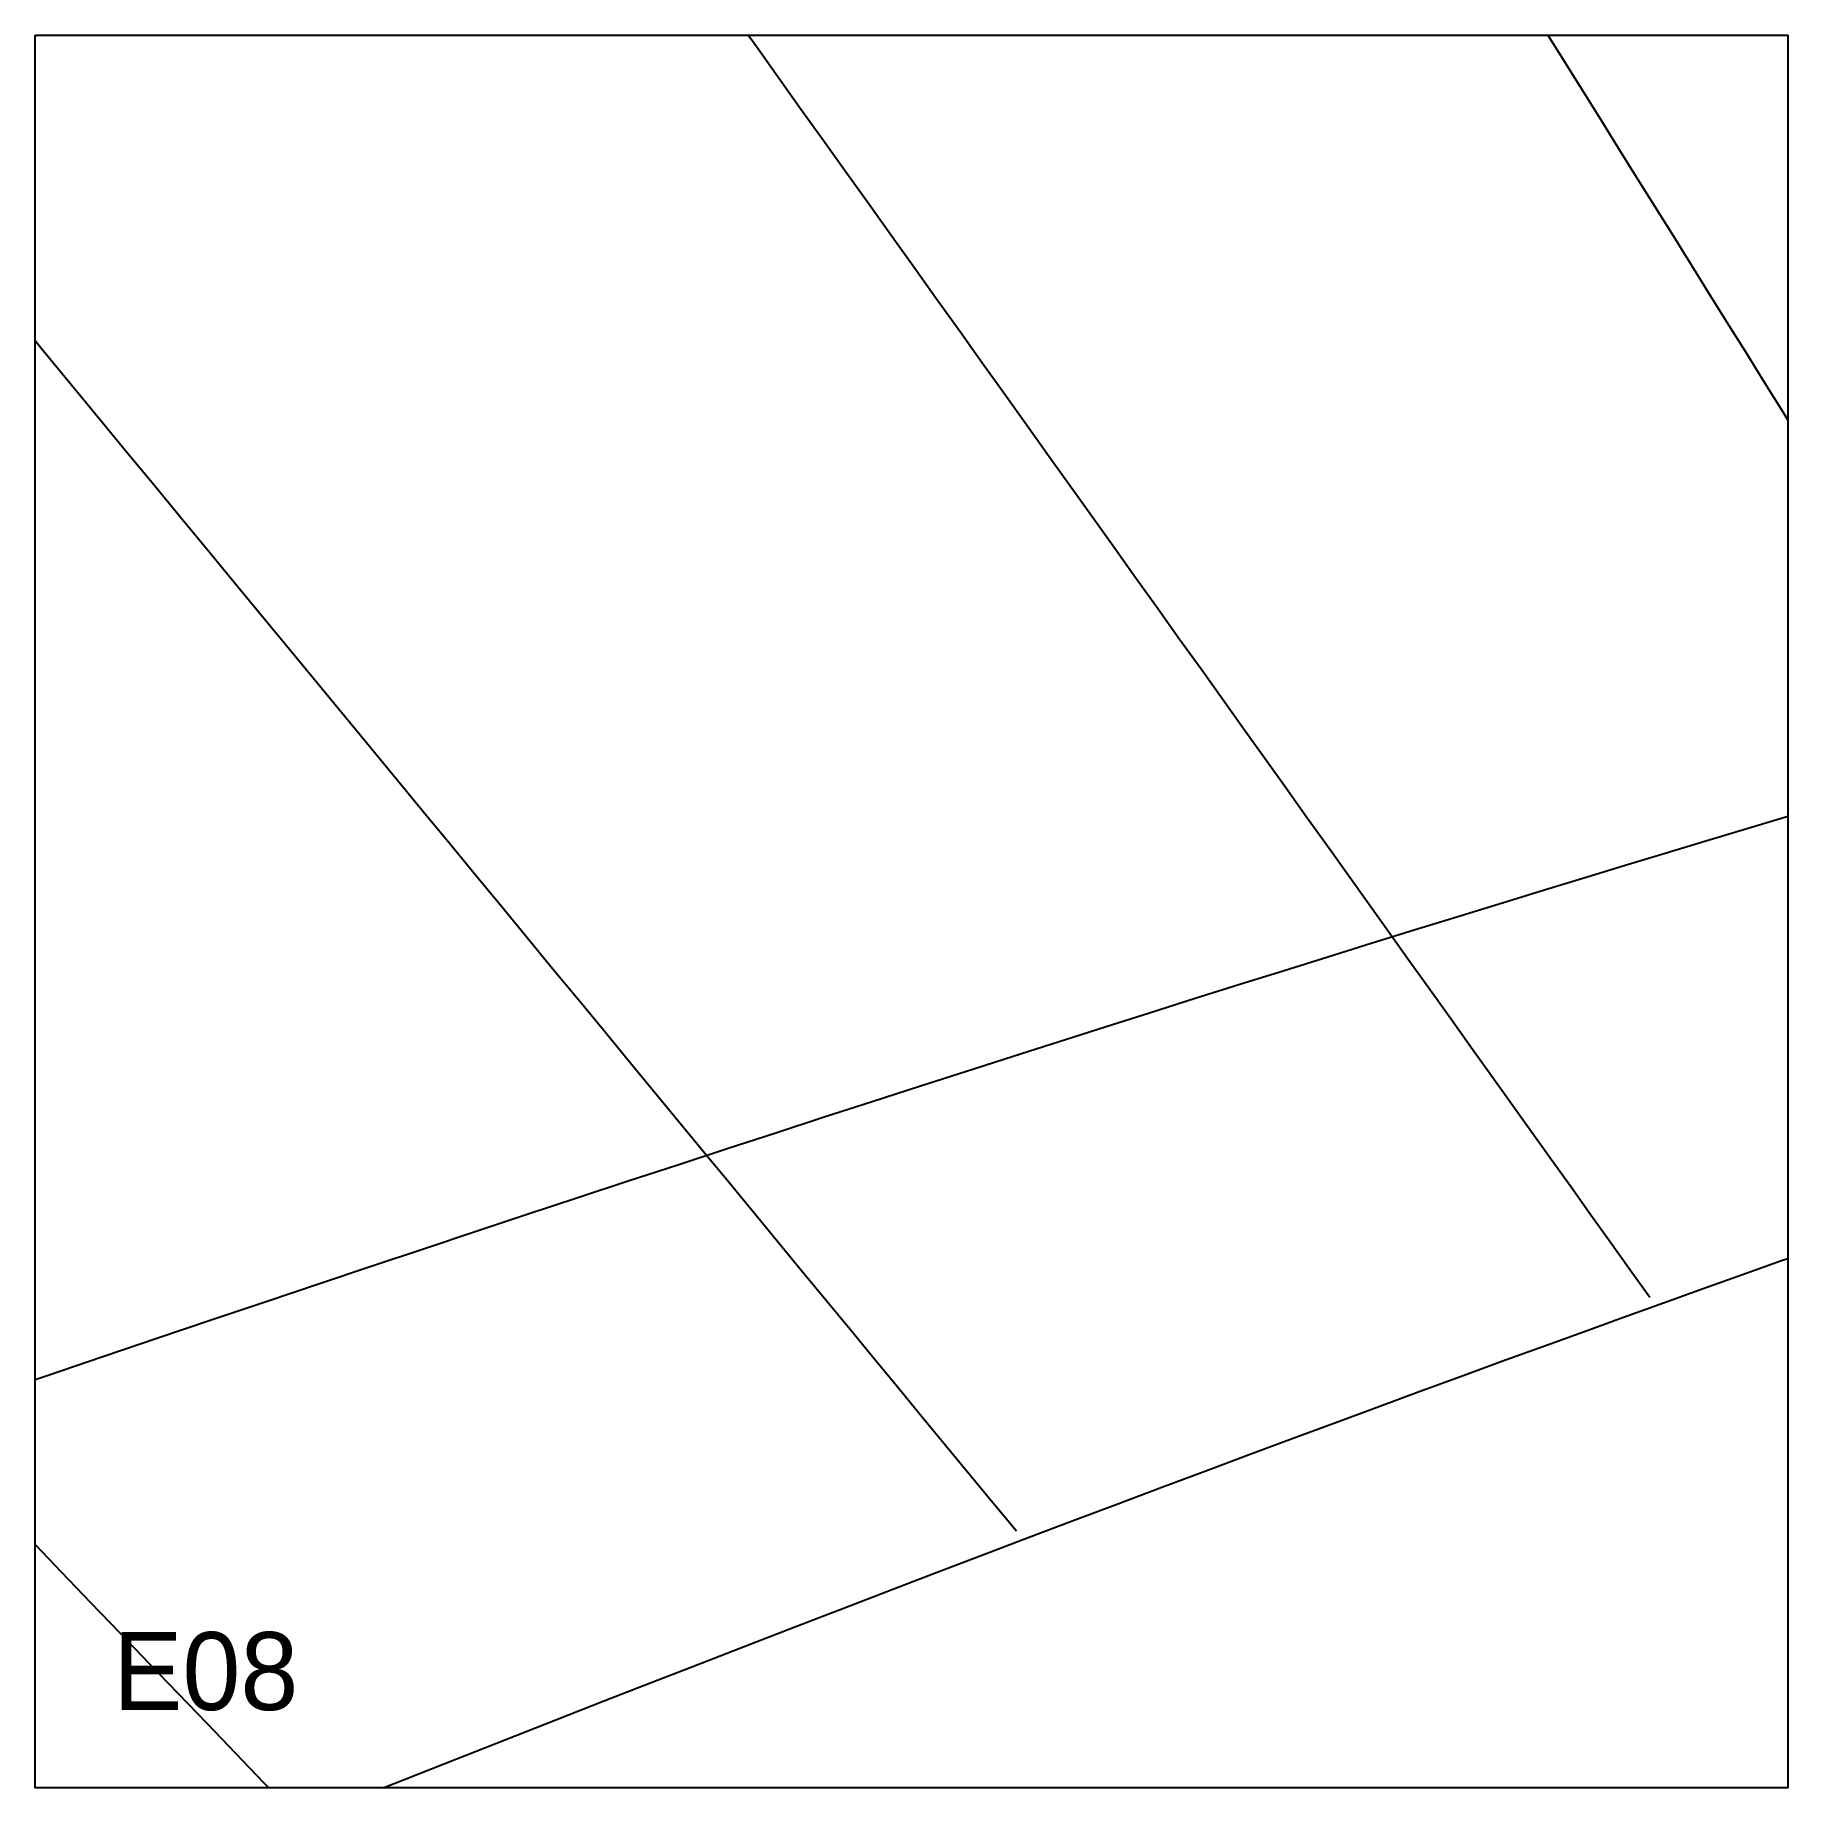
# Model space of a CAD drawing. Header units: millimetres. Extents: x 0 to 900, y 0 to 900.
import ezdxf

# ---------------------------------------------------------------- set-up
doc = ezdxf.new("R2010")
doc.units = ezdxf.units.MM
for name, color, linetype in [('CUT', 1, 'Continuous'), ('DECL', 30, 'Continuous'), ('HOUR', 7, 'Continuous'), ('HOUR15', 9, 'Continuous'), ('HOUR30', 8, 'Continuous'), ('ID', 3, 'Continuous')]:
    doc.layers.add(name, color=color, linetype=linetype)

msp = doc.modelspace()

# ---------------------------------------------------------------- linework, layer by layer
at = {"layer": 'CUT'}
msp.add_lwpolyline([(0, 900), (900, 900), (900, 0), (0, 0), (0, 900)], close=True, dxfattribs=at)
at = {"layer": 'DECL'}
for points in [[(0, 209.7), (6.28, 211.84), (34.8, 221.53), (63.03, 231.09), (90.96, 240.52), (118.6, 249.83), (145.97, 259.01), (173.06, 268.08), (199.87, 277.02), (226.42, 285.84), (252.71, 294.55), (278.74, 303.15), (304.52, 311.63), (330.05, 320.01), (355.34, 328.28), (380.39, 336.44), (405.2, 344.5), (429.79, 352.46), (454.14, 360.31), (478.27, 368.07), (502.19, 375.73), (525.88, 383.29), (549.37, 390.76), (572.65, 398.14), (595.72, 405.43), (618.59, 412.62), (641.26, 419.73), (663.74, 426.75), (686.02, 433.69), (708.12, 440.54), (730.03, 447.31), (751.76, 454), (773.31, 460.61), (794.68, 467.14), (815.88, 473.59), (836.9, 479.96), (857.76, 486.26), (878.46, 492.48), (898.98, 498.63), (900, 498.94)], [(178.75, 0), (189.95, 4.44), (216, 14.74), (241.79, 24.91), (267.33, 34.94), (292.63, 44.85), (317.69, 54.63), (342.51, 64.28), (367.1, 73.82), (391.46, 83.23), (415.6, 92.53), (439.52, 101.71), (463.22, 110.78), (486.7, 119.73), (509.98, 128.58), (533.05, 137.31), (555.91, 145.94), (578.58, 154.46), (601.05, 162.88), (623.33, 171.2), (645.42, 179.42), (667.32, 187.53), (689.04, 195.55), (710.58, 203.48), (731.94, 211.31), (753.12, 219.05), (774.13, 226.7), (794.98, 234.25), (815.65, 241.72), (836.16, 249.1), (856.51, 256.4), (876.7, 263.6), (896.74, 270.73), (900, 271.89)]]:
    msp.add_lwpolyline(points, dxfattribs=at)
at = {"layer": 'HOUR'}
msp.add_lwpolyline([(0, 743.17), (4.23, 738.04), (18.69, 720.49), (33.08, 703.04), (47.37, 685.69), (61.59, 668.45), (75.72, 651.3), (89.78, 634.25), (103.76, 617.29), (117.65, 600.43), (131.48, 583.66), (145.22, 566.99), (158.9, 550.4), (172.5, 533.9), (186.03, 517.48), (199.49, 501.16), (212.88, 484.91), (226.2, 468.75), (239.45, 452.68), (252.64, 436.68), (265.76, 420.76), (278.81, 404.92), (291.8, 389.16), (304.74, 373.47), (317.6, 357.86), (330.41, 342.32), (343.16, 326.86), (355.85, 311.46), (368.48, 296.14), (381.05, 280.89), (393.57, 265.7), (406.03, 250.58), (418.44, 235.53), (430.79, 220.54), (443.1, 205.62), (455.34, 190.76), (467.54, 175.96), (479.69, 161.23), (491.79, 146.55), (503.83, 131.93)], dxfattribs=at)
at = {"layer": 'HOUR15'}
for points in [[(366.17, 900), (368.47, 896.78), (380.55, 879.86), (392.57, 863.04), (404.52, 846.31), (416.41, 829.66), (428.24, 813.11), (440, 796.64), (451.7, 780.26), (463.35, 763.96), (474.93, 747.75), (486.45, 731.61), (497.92, 715.56), (509.33, 699.59), (520.68, 683.69), (531.98, 667.88), (543.23, 652.13), (554.42, 636.47), (565.56, 620.87), (576.65, 605.35), (587.68, 589.9), (598.67, 574.52), (609.61, 559.21), (620.49, 543.97), (631.33, 528.8), (642.13, 513.69), (652.87, 498.64), (663.57, 483.66), (674.23, 468.75), (684.84, 453.89), (695.41, 439.1), (705.93, 424.37), (716.41, 409.69), (726.85, 395.08), (737.25, 380.52), (747.61, 366.02), (757.93, 351.57), (768.21, 337.18), (778.45, 322.85), (788.65, 308.56), (798.82, 294.33), (808.95, 280.16), (819.04, 266.03), (829.1, 251.95)], [(0, 124.94), (13.44, 110.95), (28.53, 95.25), (43.55, 79.62), (58.49, 64.07), (73.35, 48.6), (88.15, 33.2), (102.88, 17.87), (117.53, 2.62), (120.05, 0)]]:
    msp.add_lwpolyline(points, dxfattribs=at)
at = {"layer": 'HOUR30'}
msp.add_lwpolyline([(776.78, 900), (783.45, 889.29), (793.19, 873.68), (802.88, 858.13), (812.52, 842.66), (822.12, 827.25), (831.67, 811.92), (841.19, 796.66), (850.66, 781.46), (860.08, 766.34), (869.47, 751.27), (878.82, 736.28), (888.12, 721.34), (897.39, 706.47), (900, 702.29)], dxfattribs=at)

# ---------------------------------------------------------------- texts
at = {"layer": 'ID'}
msp.add_text('E08', height=40, dxfattribs=at).set_placement((40, 40))

doc.saveas('drawing.dxf')
